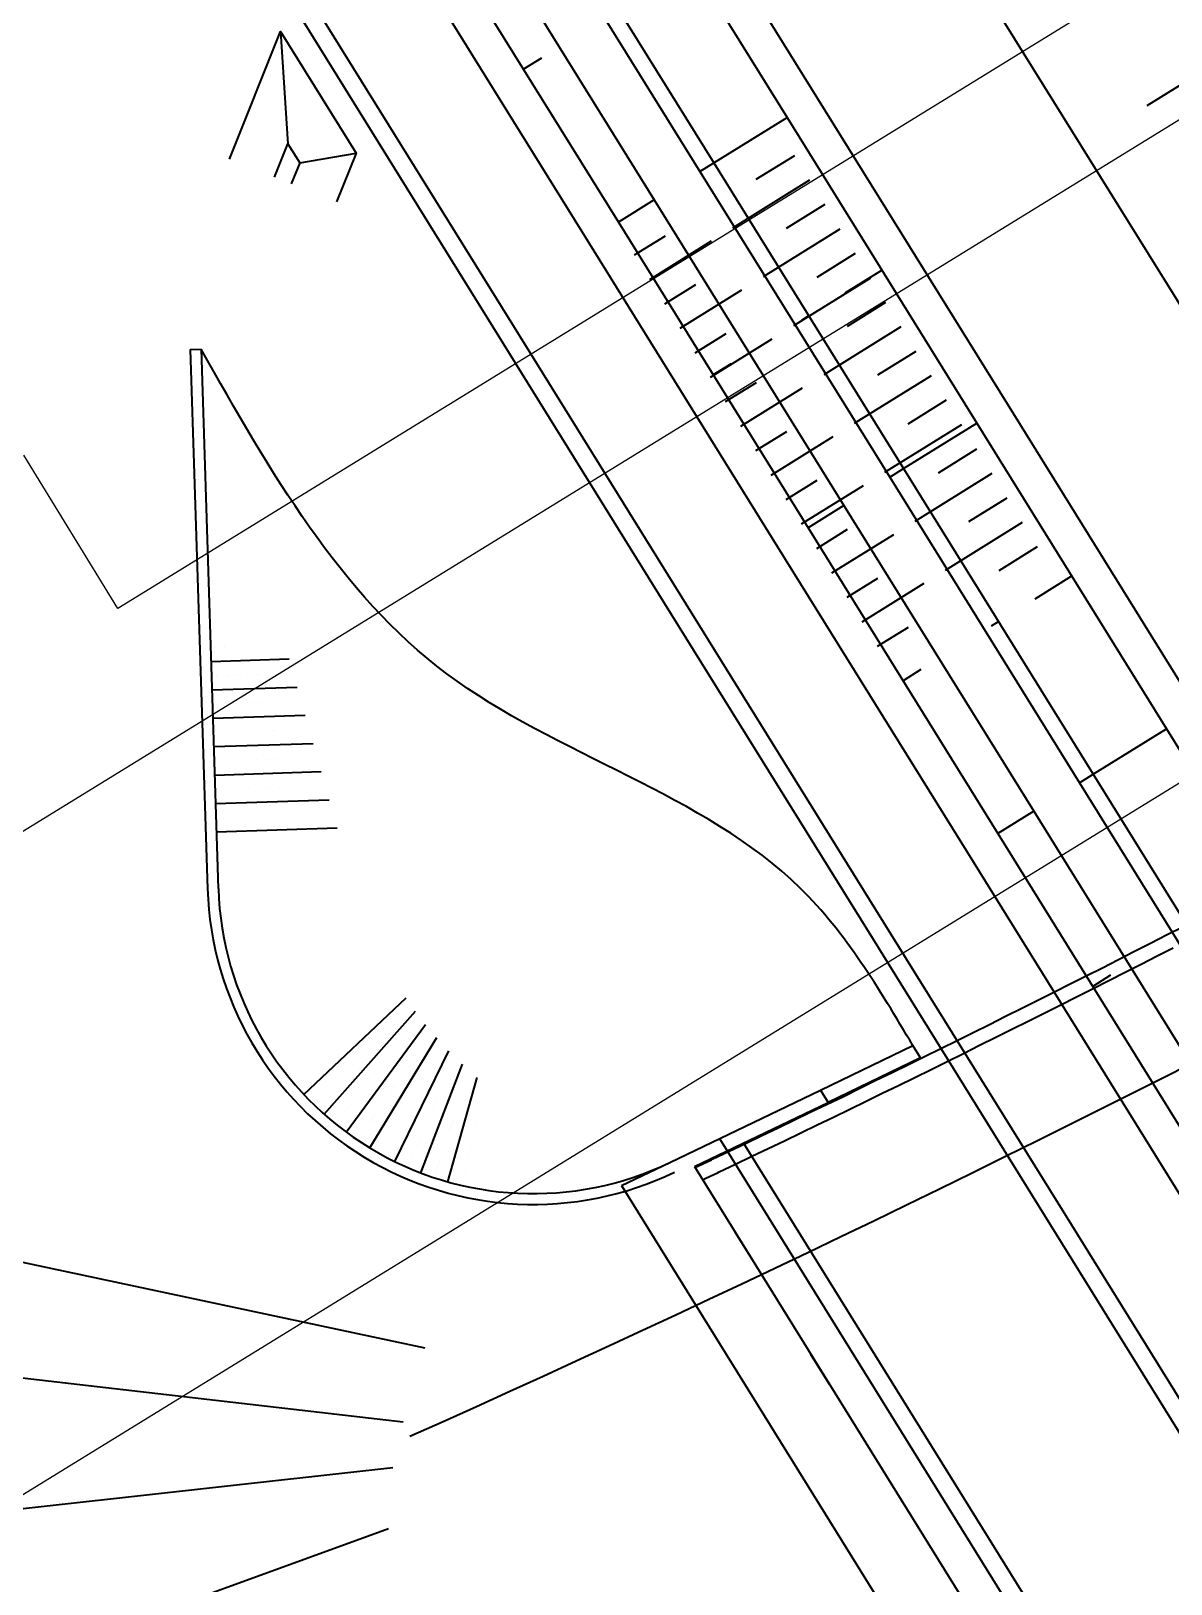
# Model space of a CAD drawing. Header units: metres. Extents: x 134219 to 139080, y 438661 to 444352.
# Drawn here: x 136313.87 to 136345.55, y 441614.72 to 441657.88 of the extents above; entities that cross this region are included whole.
import ezdxf

# ---------------------------------------------------------------- set-up
doc = ezdxf.new("R2010")
doc.units = ezdxf.units.M
doc.linetypes.add('13strp', pattern=[4, 1, -3])
doc.layers.add('N-WE-KL-ET_LS_OV_KABEL-T25', color=7, linetype='Continuous', lineweight=25)
doc.layers.add('Utd-ondergr-nw', color=8, linetype='13strp', lineweight=35)

msp = doc.modelspace()

# ---------------------------------------------------------------- linework, layer by layer
at = {"layer": 'N-WE-KL-ET_LS_OV_KABEL-T25'}
for p, q in [((136367.475, 441673.332), (136316.283, 441641.838)), ((136357.773, 441662.791), (136308.231, 441632.312)), ((136316.283, 441641.838), (136313.663, 441646.096)), ((136353.224, 441641.558), (136309.918, 441614.916))]:
    msp.add_line(p, q, dxfattribs=at)
at = {"layer": 'Utd-ondergr-nw', "linetype": 'Continuous'}
for p, q in [((136334.027, 441653.763), (136335.097, 441654.427)), ((136333.379, 441652.418), (136335.519, 441653.747)), ((136334.871, 441652.403), (136335.941, 441653.068)), ((136334.223, 441651.059), (136336.363, 441652.388)), ((136330.642, 441651.661), (136331.502, 441652.195)), ((136331.064, 441650.981), (136332.784, 441652.049)), ((136335.715, 441651.044), (136336.785, 441651.708)), ((136335.067, 441649.7), (136337.207, 441651.029)), ((136331.486, 441650.301), (136332.346, 441650.835)), ((136331.908, 441649.622), (136333.628, 441650.69)), ((136336.559, 441649.685), (136337.629, 441650.349)), ((136335.911, 441648.341), (136338.051, 441649.67)), ((136332.33, 441648.942), (136333.19, 441649.476)), ((136332.752, 441648.262), (136334.472, 441649.331)), ((136318.292, 441649.032), (136318.592, 441649.042)), ((136318.292, 441649.032), (136318.773, 441634.04)), ((136318.592, 441649.042), (136319.072, 441634.049)), ((136337.403, 441648.325), (136338.473, 441648.99)), ((136333.174, 441647.583), (136334.034, 441648.117)), ((136333.596, 441646.903), (136335.316, 441647.971)), ((136336.755, 441646.981), (136338.895, 441648.31)), ((136338.247, 441646.966), (136339.317, 441647.631)), ((136334.018, 441646.224), (136334.878, 441646.758)), ((136337.599, 441645.622), (136339.739, 441646.951)), ((136334.44, 441645.544), (136336.16, 441646.612)), ((136339.091, 441645.607), (136340.161, 441646.271)), ((136334.862, 441644.864), (136335.722, 441645.398)), ((136338.443, 441644.263), (136340.583, 441645.592)), ((136335.284, 441644.185), (136337.004, 441645.253)), ((136339.935, 441644.248), (136341.005, 441644.912)), ((136335.706, 441643.505), (136336.566, 441644.039)), ((136339.287, 441642.903), (136341.427, 441644.232)), ((136336.128, 441642.825), (136337.848, 441643.893)), ((136340.779, 441642.888), (136341.849, 441643.553)), ((136336.55, 441642.146), (136337.41, 441642.68)), ((136336.972, 441641.466), (136338.692, 441642.534)), ((136337.394, 441640.786), (136338.254, 441641.32)), ((136318.87, 441640.362), (136321.04, 441640.431)), ((136318.895, 441639.573), (136321.263, 441639.649)), ((136318.921, 441638.784), (136321.485, 441638.866)), ((136318.946, 441637.995), (136321.708, 441638.083)), ((136318.971, 441637.206), (136321.93, 441637.3)), ((136318.997, 441636.416), (136322.153, 441636.518)), ((136319.022, 441635.627), (136322.375, 441635.735)), ((136321.445, 441628.331), (136324.294, 441631.009)), ((136322.012, 441627.78), (136324.553, 441630.643)), ((136322.626, 441627.283), (136324.835, 441630.277)), ((136323.283, 441626.842), (136325.144, 441629.91)), ((136323.977, 441626.463), (136325.483, 441629.542)), ((136335.813, 441628.451), (136338.382, 441629.686)), ((136338.594, 441629.344), (136338.382, 441629.686)), ((136324.702, 441626.148), (136325.857, 441629.173)), ((136338.594, 441629.344), (136336.025, 441628.109)), ((136325.452, 441625.9), (136326.27, 441628.803)), ((136331.62, 441626.436), (136335.813, 441628.451)), ((136332.308, 441626.323), (136336.025, 441628.109)), ((136335.813, 441628.451), (136336.025, 441628.109)), ((136324.819, 441621.275, 5.75), (136298.477, 441626.887, -2)), ((136333.002, 441627.101), (136333.214, 441626.759)), ((136333.668, 441626.977), (136345.719, 441607.567)), ((136330.283, 441625.794), (136331.62, 441626.436)), ((136333.214, 441626.759), (136345.323, 441607.258)), ((136332.308, 441626.323), (136344.53, 441606.638)), ((136330.283, 441625.794), (136343.157, 441605.058)), ((136324.214, 441619.219, 5.75), (136276.234, 441624.75, -2)), ((136323.924, 441617.947, 5.75), (136295.454, 441614.798, -2)), ((136323.803, 441616.255, 5.75), (136267.773, 441595.933, -2))]:
    msp.add_line(p, q, dxfattribs=at)
at = {"layer": 'Utd-ondergr-nw'}
msp.add_line((136344.515, 441606.663), (136332.323, 441626.298), dxfattribs=at)
at = {"layer": 'Utd-ondergr-nw', "linetype": 'Continuous', "flags": 128}
for points in [[(136299.538, 441704.162), (136304.813, 441695.667), (136310.088, 441687.171), (136315.363, 441678.676), (136320.638, 441670.18), (136325.913, 441661.684), (136331.188, 441653.189), (136336.463, 441644.693), (136341.738, 441636.198), (136347.013, 441627.702), (136352.288, 441619.207), (136357.562, 441610.711), (136362.837, 441602.215), (136368.112, 441593.72), (136373.387, 441585.224), (136378.662, 441576.729), (136383.937, 441568.233), (136389.212, 441559.737), (136394.487, 441551.242), (136399.762, 441542.746), (136405.037, 441534.251), (136410.312, 441525.755), (136415.587, 441517.259)], [(136298.544, 441703.545), (136303.819, 441695.05), (136309.094, 441686.554), (136314.369, 441678.059), (136319.644, 441669.563), (136324.919, 441661.067), (136330.194, 441652.572), (136335.469, 441644.076), (136340.744, 441635.581), (136346.019, 441627.085), (136351.294, 441618.589), (136356.569, 441610.094), (136361.843, 441601.598), (136367.118, 441593.103), (136372.393, 441584.607), (136377.668, 441576.111), (136382.943, 441567.616), (136388.218, 441559.12), (136393.493, 441550.625), (136398.768, 441542.129), (136404.043, 441533.633), (136409.318, 441525.138), (136414.593, 441516.642)], [(136297.695, 441703.018), (136302.97, 441694.522), (136308.245, 441686.027), (136313.519, 441677.531), (136318.794, 441669.035), (136324.069, 441660.54), (136329.344, 441652.044), (136334.619, 441643.549), (136339.894, 441635.053), (136345.169, 441626.557), (136350.444, 441618.062), (136355.719, 441609.566), (136360.994, 441601.071), (136366.269, 441592.575), (136371.544, 441584.08), (136376.819, 441575.584), (136382.094, 441567.088), (136387.369, 441558.593), (136392.644, 441550.097), (136397.918, 441541.602), (136403.193, 441533.106), (136408.468, 441524.61), (136413.743, 441516.115)], [(136294.721, 441701.172), (136299.996, 441692.676), (136305.271, 441684.18), (136310.546, 441675.685), (136315.821, 441667.189), (136321.096, 441658.694), (136326.371, 441650.198), (136331.646, 441641.702), (136336.921, 441633.207), (136342.196, 441624.711), (136347.471, 441616.216), (136352.746, 441607.72), (136358.02, 441599.224), (136363.295, 441590.729), (136368.57, 441582.233), (136373.845, 441573.738), (136379.12, 441565.242), (136384.395, 441556.747), (136389.67, 441548.251), (136394.945, 441539.755), (136400.22, 441531.26), (136405.495, 441522.764), (136410.77, 441514.269)], [(136295.146, 441701.435), (136300.421, 441692.94), (136305.696, 441684.444), (136310.971, 441675.949), (136316.246, 441667.453), (136321.521, 441658.957), (136326.796, 441650.462), (136332.071, 441641.966), (136337.345, 441633.471), (136342.62, 441624.975), (136347.895, 441616.479), (136353.17, 441607.984), (136358.445, 441599.488), (136363.72, 441590.993), (136368.995, 441582.497), (136374.27, 441574.001), (136379.545, 441565.506), (136384.82, 441557.01), (136390.095, 441548.515), (136395.37, 441540.019), (136400.645, 441531.523), (136405.92, 441523.028), (136411.195, 441514.532)], [(136314.056, 441701.406), (136319.331, 441692.91), (136324.606, 441684.415), (136329.881, 441675.919), (136335.156, 441667.424), (136340.431, 441658.928), (136345.706, 441650.432), (136350.981, 441641.937), (136356.256, 441633.441), (136361.531, 441624.946), (136366.806, 441616.45), (136372.081, 441607.954), (136377.356, 441599.459), (136382.631, 441590.963), (136387.905, 441582.468), (136393.18, 441573.972), (136398.455, 441565.477), (136403.73, 441556.981), (136409.005, 441548.485), (136414.28, 441539.99), (136419.555, 441531.494), (136424.83, 441522.999), (136430.105, 441514.503)], [(136309.358, 441698.489), (136314.633, 441689.993), (136319.908, 441681.498), (136325.183, 441673.002), (136330.458, 441664.507), (136335.733, 441656.011), (136341.008, 441647.515), (136346.283, 441639.02), (136351.558, 441630.524), (136356.833, 441622.029), (136362.108, 441613.533), (136367.383, 441605.037), (136372.657, 441596.542), (136377.932, 441588.046), (136383.207, 441579.551), (136388.482, 441571.055), (136393.757, 441562.559), (136399.032, 441554.064), (136404.307, 441545.568), (136409.582, 441537.073), (136414.857, 441528.577), (136420.132, 441520.081)], [(136308.509, 441697.961), (136313.784, 441689.466), (136319.059, 441680.97), (136324.333, 441672.475), (136329.608, 441663.979), (136334.883, 441655.483), (136340.158, 441646.988), (136345.433, 441638.492), (136350.708, 441629.997), (136355.983, 441621.501), (136361.258, 441613.005), (136366.533, 441604.51), (136371.808, 441596.014), (136377.083, 441587.519), (136382.358, 441579.023), (136387.633, 441570.528), (136392.908, 441562.032), (136398.183, 441553.536), (136403.458, 441545.041), (136408.732, 441536.545), (136414.007, 441528.05), (136419.282, 441519.554)], [(136306.47, 441696.695), (136311.745, 441688.2), (136317.02, 441679.704), (136322.295, 441671.209), (136327.569, 441662.713), (136332.844, 441654.217), (136338.119, 441645.722), (136343.394, 441637.226), (136348.669, 441628.731), (136353.944, 441620.235), (136359.219, 441611.74), (136364.494, 441603.244), (136369.769, 441594.748), (136375.044, 441586.253), (136380.319, 441577.757), (136385.594, 441569.262), (136390.869, 441560.766), (136396.144, 441552.27), (136401.419, 441543.775), (136406.694, 441535.279), (136411.968, 441526.784), (136417.243, 441518.288)], [(136306.087, 441696.458), (136311.362, 441687.962), (136316.637, 441679.467), (136321.912, 441670.971), (136327.187, 441662.476), (136332.462, 441653.98), (136337.737, 441645.485), (136343.012, 441636.989), (136348.287, 441628.493), (136353.562, 441619.998), (136358.837, 441611.502), (136364.112, 441603.007), (136369.387, 441594.511), (136374.662, 441586.015), (136379.937, 441577.52), (136385.211, 441569.024), (136390.486, 441560.529), (136395.761, 441552.033), (136401.036, 441543.537), (136406.311, 441535.042), (136411.586, 441526.546), (136416.861, 441518.051)], [(136328.053, 441657.128), (136327.556, 441656.82)], [(136344.895, 441655.814), (136346.722, 441656.948)], [(136332.844, 441654.217), (136334.883, 441655.483)], [(136332.462, 441653.98), (136332.844, 441654.217)], [(136331.188, 441653.189), (136330.194, 441652.572)], [(136336.501, 441650.603), (136337.521, 441651.236)], [(136335.291, 441649.851), (136335.482, 441649.97)], [(136333.328, 441648.633), (136332.831, 441648.324)], [(136338.119, 441645.722), (136340.158, 441646.988)], [(136337.737, 441645.485), (136338.119, 441645.722)], [(136336.463, 441644.693), (136335.469, 441644.076)], [(136341.776, 441642.107), (136342.796, 441642.74)], [(136340.566, 441641.355), (136340.757, 441641.474)], [(136338.603, 441640.137), (136338.106, 441639.828)], [(136343.394, 441637.226), (136345.433, 441638.492)], [(136343.012, 441636.989), (136343.394, 441637.226)], [(136341.738, 441636.198), (136340.744, 441635.581)], [(136343.878, 441631.641), (136343.381, 441631.333)]]:
    msp.add_lwpolyline(points, dxfattribs=at)
at = {"layer": 'Utd-ondergr-nw', "linetype": 'Continuous'}
for points in [[(136319.381, 441654.323), (136320.8, 441657.871), (136322.9, 441654.489), (136322.357, 441653.133)], [(136320.8, 441657.871), (136321.008, 441654.749)], [(136320.637, 441653.821), (136321.008, 441654.749), (136321.336, 441654.222), (136321.101, 441653.635)], [(136321.336, 441654.222), (136322.9, 441654.489)]]:
    msp.add_lwpolyline(points, dxfattribs=at)
at = {"layer": 'Utd-ondergr-nw'}
for points in [[(136332.323, 441626.298), (136332.778, 441626.514), (136332.823, 441626.536), (136333.273, 441626.75), (136333.731, 441626.969), (136334.185, 441627.187), (136334.639, 441627.403), (136335.091, 441627.622), (136335.544, 441627.841), (136335.996, 441628.06), (136336.451, 441628.275), (136336.901, 441628.5), (136337.35, 441628.724), (136337.804, 441628.941), (136338.258, 441629.158), (136338.707, 441629.382), (136339.157, 441629.605), (136339.607, 441629.829), (136340.057, 441630.052), (136340.506, 441630.276), (136340.956, 441630.5), (136341.405, 441630.724), (136341.855, 441630.948), (136342.298, 441631.171), (136342.751, 441631.4), (136343.199, 441631.626), (136343.649, 441631.85), (136344.095, 441632.079), (136344.542, 441632.307), (136344.988, 441632.536), (136345.435, 441632.764), (136345.883, 441632.991)], [(136332.525, 441625.952), (136332.949, 441626.153), (136332.995, 441626.175), (136333.445, 441626.389), (136333.904, 441626.609), (136334.357, 441626.826), (136334.812, 441627.043), (136335.266, 441627.262), (136335.718, 441627.481), (136336.169, 441627.699), (136336.626, 441627.916), (136337.079, 441628.142), (136337.525, 441628.365), (136337.976, 441628.58), (136338.433, 441628.798), (136338.885, 441629.023), (136339.335, 441629.247), (136339.785, 441629.47), (136340.235, 441629.694), (136340.685, 441629.918), (136341.134, 441630.142), (136341.583, 441630.366), (136342.034, 441630.59), (136342.478, 441630.814), (136342.931, 441631.043), (136343.378, 441631.268), (136343.829, 441631.493), (136344.278, 441631.723), (136344.724, 441631.951), (136345.17, 441632.18), (136345.617, 441632.407)]]:
    msp.add_lwpolyline(points, dxfattribs=at)
at = {"layer": 'Utd-ondergr-nw', "linetype": 'Continuous'}
for centre, radius, start, end in [((136128.802, 442056.547), 479.434, 294.07761, 309.59491), ((136639.873, 441233.437), 479.434, 114.22163, 129.45088), ((136327.826, 441634.33), 9.058, 181.8363, 295.6685), ((136327.826, 441634.33), 8.758, 181.8363, 295.6685)]:
    msp.add_arc(centre, radius, start, end, dxfattribs=at)
msp.add_open_spline([(136338.382, 441629.686), (136337.445, 441631.257), (136334.501, 441636.188), (136324.396, 441638.802), (136320.516, 441645.647), (136318.592, 441649.042)], degree=3, knots=[0, 0, 0, 0, 5374.332405, 16874.101641, 28189.265353, 28189.265353, 28189.265353, 28189.265353], dxfattribs=at)
for points in [[(136318.857, 441640.757), (136320.225, 441640.8), (136318.857, 441640.756), (136320.225, 441640.8)], [(136318.883, 441639.968), (136320.38, 441640.016), (136318.883, 441639.967), (136320.38, 441640.015)], [(136318.908, 441639.178), (136320.535, 441639.231), (136318.908, 441639.178), (136320.536, 441639.23)], [(136318.933, 441638.389), (136320.691, 441638.446), (136318.933, 441638.389), (136320.691, 441638.445)], [(136318.959, 441637.6), (136320.846, 441637.661), (136318.959, 441637.6), (136320.846, 441637.66)], [(136318.984, 441636.811), (136321.002, 441636.876), (136318.984, 441636.811), (136321.002, 441636.875)], [(136319.009, 441636.022), (136321.157, 441636.091), (136319.009, 441636.022), (136321.157, 441636.091)], [(136319.035, 441635.233), (136321.313, 441635.306), (136319.035, 441635.233), (136321.313, 441635.306)], [(136321.181, 441628.625), (136323.155, 441630.32), (136321.18, 441628.626), (136323.155, 441630.32)], [(136321.722, 441628.049), (136323.503, 441629.882), (136321.722, 441628.05), (136323.503, 441629.882)], [(136322.314, 441627.524), (136323.883, 441629.462), (136322.313, 441627.525), (136323.882, 441629.462)], [(136322.95, 441627.055), (136324.294, 441629.06), (136322.949, 441627.055), (136324.294, 441629.061)], [(136323.626, 441626.645), (136324.737, 441628.678), (136323.625, 441626.645), (136324.737, 441628.679)], [(136324.336, 441626.297), (136325.214, 441628.317), (136324.335, 441626.298), (136325.213, 441628.317)], [(136325.075, 441626.015), (136325.724, 441627.977), (136325.074, 441626.015), (136325.723, 441627.977)], [(136325.836, 441625.801), (136326.27, 441627.66), (136325.835, 441625.801), (136326.269, 441627.66)]]:
    msp.add_trace(points, dxfattribs=at)

doc.saveas('drawing.dxf')
